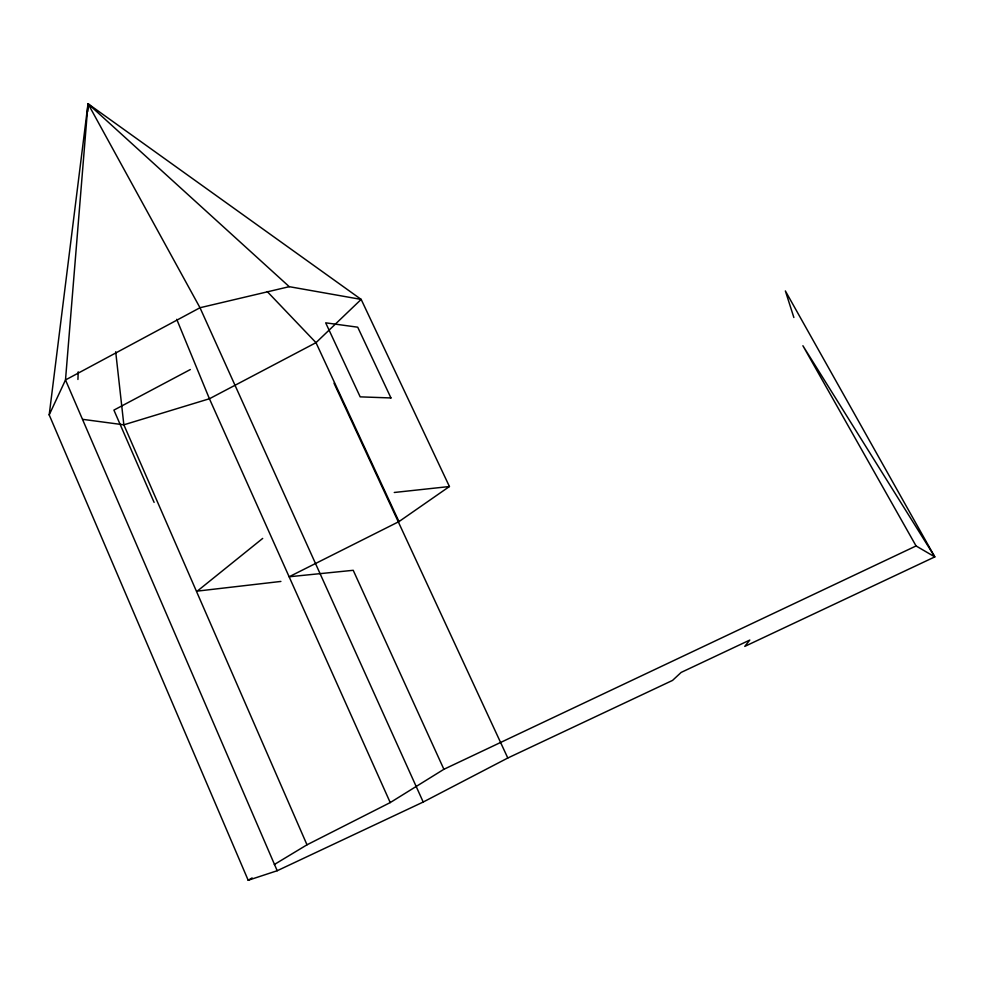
<?xml version="1.0" encoding="UTF-8"?>
<svg xmlns="http://www.w3.org/2000/svg" width="984" height="984" viewBox="0 0 984 984"><rect width="100%" height="100%" fill="white"/><g stroke="black" fill="none" stroke-linecap="round" stroke-linejoin="round"><path stroke-width="1.48" d="M77.933 379.467L78.216 371.817M87.736 111.389L88.019 103.726L361.165 299.407L449.43 486.526L398.975 521.594L289.124 576.772L353.219 570.302L443.895 769.291L390.23 802.575L306.996 844.813L274.327 864.518M82.718 419.344L123.849 424.817L209.42 398.754L315.999 342.666L361.165 299.407L289.259 286.676L88.019 103.726L65.498 379.959L49.2 414.891L248.189 880.274L277.205 870.729L423.206 802.034L507.793 758.012L672.539 680.411L681.137 672.429L749.796 640.067L744.765 646.402L934.8 556.895L785.367 290.932L793.867 317.512M49.2 414.891L88.019 103.726L91.192 107.059M262.691 538.42L197.28 591.113L280.895 581.433M248.189 880.274L252.113 877.913M190.33 369.541L113.91 410.107L154.107 502.393M443.895 769.291L916.067 545.948L934.8 556.895L802.895 345.728L916.067 545.948M289.259 286.676L199.998 307.734L65.498 379.959L277.205 870.729M394.264 492.48L449.43 486.526M267.217 291.547L315.999 342.666L398.975 521.594M88.019 103.726L199.998 307.734L423.206 802.034M334.019 383.219L507.793 758.012M390.23 802.575L209.42 398.754L176.739 319.333M306.996 844.813L123.849 424.817L115.694 351.78M390.956 397.954L360.181 396.859L325.679 322.826L357.721 327.192L390.956 397.954"/></g></svg>
